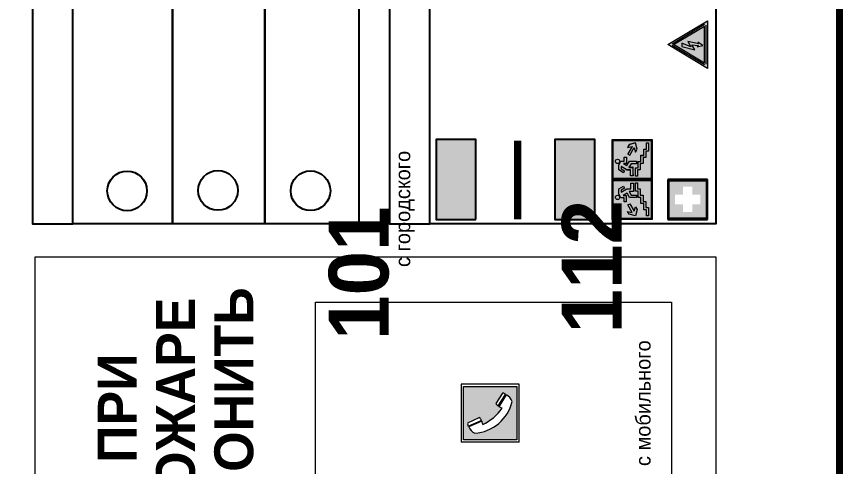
# Model space of a CAD drawing. Header units: millimetres. Extents: x 13114 to 67229, y 22859 to 38520.
# Drawn here: x 27997.3 to 28162.5, y 25253.8 to 25344.1 of the extents above; entities that cross this region are included whole.
import ezdxf

# ---------------------------------------------------------------- set-up
doc = ezdxf.new("R2010")
doc.units = ezdxf.units.MM
doc.layers.add('План_Штампы', color=7, linetype='Continuous')
doc.styles.add('обычный', font='arial.ttf')

# ---------------------------------------------------------------- blocks, each defined once
blk = doc.blocks.new('A$C3E6D3DDE')
at = {"lineweight": 5}
h = blk.add_hatch(color=40, dxfattribs=at)
h.paths.add_polyline_path([(24.1, 1.45), (16.46, -11.35), (31.74, -11.35)])
h.paths.add_polyline_path([(24.09, -0.46), (30.03, -10.41), (18.14, -10.41)], flags=16)
h.paths.add_polyline_path([(24.54, -3.08), (23.41, -6.02), (25.13, -5.01), (24.33, -8.5), (24.82, -8.27), (23.79, -9.86), (23.4, -8.04), (23.8, -8.43), (24.04, -6.29), (22.39, -7.25), (23.44, -3.08)], flags=0)
h = blk.add_hatch(color=256, dxfattribs=at)
h.paths.add_polyline_path([(24.37, 0.03, 0.567511), (23.82, 0.03), (17.59, -10.4, 0.582454), (17.86, -10.88), (30.32, -10.88, 0.582149), (30.6, -10.4)])
h.paths.add_polyline_path([(24.09, -0.46), (18.14, -10.41), (30.03, -10.41)], flags=16)
h.paths.add_polyline_path([(24.54, -3.08), (23.41, -6.02), (25.13, -5.01), (24.33, -8.5), (24.82, -8.27), (23.79, -9.86), (23.4, -8.04), (23.8, -8.43), (24.04, -6.29), (22.39, -7.25), (23.44, -3.08)], flags=0)
h = blk.add_hatch(color=40, dxfattribs=at)
h.paths.add_polyline_path([(24.09, -0.46), (18.14, -10.41), (30.03, -10.41)])
h.paths.add_polyline_path([(24.82, -8.27), (23.79, -9.86), (23.4, -8.04), (23.8, -8.43), (24.04, -6.29), (22.39, -7.25), (23.44, -3.08), (24.54, -3.08), (23.41, -6.02), (25.13, -5.01), (24.33, -8.5)], flags=16)
at = {"color": 40, "lineweight": 5}
for p, q in [((16.46, -11.35), (24.1, 1.45)), ((24.1, 1.45), (31.74, -11.35))]:
    blk.add_line(p, q, dxfattribs=at)
at = {"lineweight": 5}
for p, q in [((17.59, -10.4), (23.82, 0.03)), ((24.37, 0.03), (30.6, -10.4)), ((18.14, -10.41), (24.09, -0.46)), ((24.09, -0.46), (30.03, -10.41)), ((23.44, -3.08), (22.39, -7.25)), ((23.41, -6.02), (24.54, -3.08)), ((25.13, -5.01), (23.41, -6.02)), ((24.54, -3.08), (23.44, -3.08)), ((24.33, -8.5), (25.13, -5.01)), ((22.39, -7.25), (24.04, -6.29)), ((24.04, -6.29), (23.8, -8.43)), ((18.14, -10.41), (30.03, -10.41)), ((23.8, -8.43), (23.4, -8.04)), ((23.4, -8.04), (23.79, -9.86)), ((23.79, -9.86), (24.82, -8.27)), ((24.82, -8.27), (24.33, -8.5)), ((17.86, -10.88), (30.32, -10.88))]:
    blk.add_line(p, q, dxfattribs=at)
at = {"color": 50, "lineweight": 5}
blk.add_line((31.74, -11.35), (16.46, -11.35), dxfattribs=at)
blk = doc.blocks.new('A$C7B4425F7')
at = {"true_color": 0xffffff}
blk.add_hatch(color=7, dxfattribs=at).paths.add_polyline_path([(0, 0), (-16, 0), (-16, -8), (0, -8)])
h = blk.add_hatch(color=126)
h.paths.add_polyline_path([(-0.2, -0.2), (-15.8, -0.2), (-15.8, -7.8), (-0.2, -7.8)])
h.paths.add_polyline_path([(-11.76, -2.03), (-11.76, -3.66), (-11.17, -3.66, -0.568275), (-11.17, -6.18), (-12.58, -6.18), (-12.58, -2.03)], flags=16)
h.paths.add_polyline_path([(-13.33, -4.12, -0.495768), (-13.59, -6.18), (-15.03, -6.18), (-15.03, -2.03), (-13.59, -2.03, -0.487973)], flags=16)
h.paths.add_polyline_path([(-10.25, -2.03), (-9.48, -2.03), (-9.48, -6.18), (-10.25, -6.18)], flags=16)
h.paths.add_polyline_path([(-13.84, -3.69), (-14.24, -3.69), (-14.24, -3.03), (-13.9, -3.03, -0.692621)], flags=0)
h.paths.add_polyline_path([(-9.15, -2.03), (-8.4, -2.03), (-8.04, -3.07), (-7.68, -2.03), (-6.93, -2.03), (-7.64, -4.1), (-6.93, -6.18), (-7.68, -6.18), (-8.04, -5.14), (-8.4, -6.18), (-9.15, -6.18), (-8.44, -4.1)], flags=16)
h.paths.add_polyline_path([(-11.76, -4.46), (-11.42, -4.46, -0.692621), (-11.36, -5.12), (-11.76, -5.12)], flags=0)
h.paths.add_polyline_path([(-13.9, -5.2), (-14.24, -5.2), (-14.24, -4.55), (-13.84, -4.55, -0.708038)], flags=0)
edge = h.paths.add_edge_path(flags=16)
edge.add_ellipse((-5.51, -4.08), major_axis=(0, 2.05), ratio=0.586184, start_angle=0, end_angle=360)
edge = h.paths.add_edge_path(flags=0)
edge.add_ellipse((-5.51, -4.08), major_axis=(0, 1.14), ratio=0.454828, start_angle=0, end_angle=360)
h.paths.add_polyline_path([(-4.13, -4.96, 0.377264), (-3.48, -4.52, 0.0555), (-3.16, -2.03), (-1.66, -2.03), (-1.66, -4.96), (-0.96, -4.96), (-0.96, -7.01), (-1.75, -7.01), (-1.75, -6.18), (-3.3, -6.18), (-3.3, -7.02), (-4.13, -7.02)], flags=16)
h.paths.add_polyline_path([(-2.73, -2.91), (-2.28, -2.91), (-2.28, -4.96), (-3.05, -4.96, 0.079136)], flags=0)
at = {"color": 126}
blk.add_lwpolyline([(-16, -8), (0, -8), (0, 0), (-16, 0)], close=True, dxfattribs=at)
blk = doc.blocks.new('A$C18900ED3')
h = blk.add_hatch(color=126)
h.paths.add_polyline_path([(-0.18, -0.18), (-7.02, -0.18), (-7.02, -7.02), (-0.18, -7.02)])
h.paths.add_polyline_path([(-5.89, -4.46), (-5.89, -2.77), (-4.46, -2.77), (-4.46, -1.31), (-2.77, -1.31), (-2.77, -2.77), (-1.33, -2.77), (-1.33, -4.46), (-2.77, -4.46), (-2.77, -5.89), (-4.46, -5.89), (-4.46, -4.46)], flags=16)
at = {"color": 126}
for p, q in [((-7.2, 0), (-7.2, -7.2)), ((0, 0), (-7.2, 0)), ((0, -7.2), (0, 0)), ((-7.02, -7.02), (-7.02, -0.18)), ((-7.02, -0.18), (-0.18, -0.18)), ((-0.18, -0.18), (-0.18, -7.02)), ((-7.2, -7.2), (0, -7.2)), ((-0.18, -7.02), (-7.02, -7.02))]:
    blk.add_line(p, q, dxfattribs=at)
blk = doc.blocks.new('вниз 3')
at = {"lineweight": 0, "true_color": 0xffffff}
h = blk.add_hatch(color=7, dxfattribs=at)
h.dxf.hatch_style = 1
h.paths.add_polyline_path([(40997.5, -4475.69), (40997.25, -4475.28), (40995.76, -4476.15), (40995.97, -4475.23), (40995.39, -4475.56), (40995.05, -4476.83), (40996.33, -4477.17), (40996.91, -4476.83), (40996, -4476.55)], flags=0)
h.paths.add_polyline_path([(40999.81, -4473.95), (41000.22, -4473.95), (41000.64, -4474.67), (41001.03, -4474.43), (41000.46, -4473.49), (41000.42, -4473.49), (40999.43, -4473.49), (40998.68, -4473.92), (40998.68, -4474.57), (40997.88, -4474.57), (40997.88, -4475), (40999.14, -4475), (40999.14, -4474.43), (40999.14, -4474.38), (40999.59, -4475.15), (40998.72, -4475.67), (40998.72, -4477.06), (40999.24, -4477.06), (40999.24, -4475.96), (40999.95, -4475.56), (40999.95, -4476.43), (41001.61, -4476.43), (41001.61, -4475.88), (41000.47, -4475.88), (41000.47, -4475.12)], flags=0)
h.paths.add_polyline_path([(40999.2, -4473.24, 1), (40998.35, -4473.24, 1)], flags=0)
h.paths.add_polyline_path([(41000.46, -4477.26), (41001.69, -4477.26), (41001.69, -4476.84), (41000.03, -4476.84), (41000.03, -4477.39), (40998.78, -4477.39), (40998.78, -4477.95), (40997.53, -4477.95), (40997.53, -4478.5), (40996.29, -4478.5), (40996.29, -4479.06), (40995.05, -4479.06), (40995.05, -4479.48), (40995.29, -4479.48), (40996.72, -4479.48), (40996.72, -4478.92), (40997.97, -4478.92), (40997.97, -4478.36), (40999.2, -4478.36), (40999.2, -4477.81), (41000.46, -4477.81)], flags=0)
h.paths.add_polyline_path([(41002.37, -4472.17), (40994.37, -4472.17), (40994.37, -4480.17), (41002.37, -4480.17)])
h.paths.add_polyline_path([(41002.16, -4479.96), (40994.57, -4479.96), (40994.57, -4472.37), (41002.16, -4472.37)], flags=16)
h.paths.add_polyline_path([(41001.61, -4475.88), (41001.61, -4476.43), (40999.95, -4476.43), (40999.95, -4475.56), (40999.24, -4475.96), (40999.24, -4477.06), (40998.72, -4477.06), (40998.72, -4475.67), (40999.59, -4475.15), (40999.14, -4474.38), (40999.14, -4474.43), (40999.14, -4475), (40997.88, -4475), (40997.88, -4474.57), (40998.68, -4474.57), (40998.68, -4473.92), (40999.43, -4473.49), (41000.42, -4473.49), (41000.46, -4473.49), (41001.03, -4474.43), (41000.64, -4474.67), (41000.22, -4473.95), (40999.81, -4473.95), (41000.47, -4475.12), (41000.47, -4475.88)], flags=0)
h.paths.add_polyline_path([(41001.69, -4476.84), (41001.69, -4477.26), (41000.46, -4477.26), (41000.46, -4477.81), (40999.2, -4477.81), (40999.2, -4478.36), (40997.97, -4478.36), (40997.97, -4478.92), (40996.72, -4478.92), (40996.72, -4479.48), (40995.05, -4479.48), (40995.05, -4479.06), (40996.29, -4479.06), (40996.29, -4478.5), (40997.53, -4478.5), (40997.53, -4477.95), (40998.78, -4477.95), (40998.78, -4477.39), (41000.03, -4477.39), (41000.03, -4476.84)], flags=0)
h.paths.add_polyline_path([(40998.35, -4473.24, -1), (40999.2, -4473.24, -1)], flags=0)
h.paths.add_polyline_path([(40997.5, -4475.69), (40996, -4476.55), (40996.91, -4476.83), (40996.33, -4477.17), (40995.05, -4476.83), (40995.39, -4475.56), (40995.97, -4475.23), (40995.76, -4476.15), (40997.25, -4475.28)], flags=0)
at = {"lineweight": 0}
h = blk.add_hatch(color=126, dxfattribs=at)
h.dxf.hatch_style = 1
h.paths.add_polyline_path([(41002.16, -4472.37), (40994.57, -4472.37), (40994.57, -4479.96), (41002.16, -4479.96)])
h.paths.add_polyline_path([(40995.97, -4475.23), (40995.76, -4476.15), (40997.25, -4475.28), (40997.5, -4475.69), (40996, -4476.55), (40996.91, -4476.83), (40996.33, -4477.17), (40995.05, -4476.83), (40995.39, -4475.56)], flags=16)
h.paths.add_polyline_path([(40997.88, -4474.57), (40998.68, -4474.57), (40998.68, -4473.92), (40999.43, -4473.49), (41000.42, -4473.49), (41000.46, -4473.49), (41001.03, -4474.43), (41000.64, -4474.67), (41000.22, -4473.95), (40999.81, -4473.95), (41000.47, -4475.12), (41000.47, -4475.88), (41001.61, -4475.88), (41001.61, -4476.43), (40999.95, -4476.43), (40999.95, -4475.56), (40999.24, -4475.96), (40999.24, -4477.06), (40998.72, -4477.06), (40998.72, -4475.67), (40999.59, -4475.15), (40999.14, -4474.38), (40999.14, -4474.43), (40999.14, -4475), (40997.88, -4475)], flags=16)
h.paths.add_polyline_path([(40998.35, -4473.24, -1), (40999.2, -4473.24, -1)], flags=16)
h.paths.add_polyline_path([(40997.53, -4477.95), (40998.78, -4477.95), (40998.78, -4477.39), (41000.03, -4477.39), (41000.03, -4476.84), (41001.69, -4476.84), (41001.69, -4477.26), (41000.46, -4477.26), (41000.46, -4477.81), (40999.2, -4477.81), (40999.2, -4478.36), (40997.97, -4478.36), (40997.97, -4478.92), (40996.72, -4478.92), (40996.72, -4479.48), (40995.05, -4479.48), (40995.05, -4479.06), (40996.29, -4479.06), (40996.29, -4478.5), (40997.53, -4478.5)], flags=16)
at = {"lineweight": 0, "true_color": 0xffffff}
h = blk.add_hatch(color=7, dxfattribs=at)
h.dxf.hatch_style = 1
h.paths.add_polyline_path([(40999.2, -4473.24, 1), (40998.35, -4473.24, 1)])
h.paths.add_polyline_path([(40999.81, -4473.95), (41000.22, -4473.95), (41000.64, -4474.67), (41001.03, -4474.43), (41000.46, -4473.49), (41000.42, -4473.49), (40999.43, -4473.49), (40998.68, -4473.92), (40998.68, -4474.57), (40997.88, -4474.57), (40997.88, -4475), (40999.14, -4475), (40999.14, -4474.43), (40999.14, -4474.38), (40999.59, -4475.15), (40998.72, -4475.67), (40998.72, -4477.06), (40999.24, -4477.06), (40999.24, -4475.96), (40999.95, -4475.56), (40999.95, -4476.43), (41001.61, -4476.43), (41001.61, -4475.88), (41000.47, -4475.88), (41000.47, -4475.12)])
h.paths.add_polyline_path([(40999.2, -4477.81), (41000.46, -4477.81), (41000.46, -4477.26), (41001.69, -4477.26), (41001.69, -4476.84), (41000.03, -4476.84), (41000.03, -4477.39), (40998.78, -4477.39), (40998.78, -4477.95), (40997.53, -4477.95), (40997.53, -4478.5), (40996.29, -4478.5), (40996.29, -4479.06), (40995.05, -4479.06), (40995.05, -4479.48), (40995.29, -4479.48), (40996.72, -4479.48), (40996.72, -4478.92), (40997.97, -4478.92), (40997.97, -4478.36), (40999.2, -4478.36)])
h.paths.add_polyline_path([(40997.5, -4475.69), (40997.25, -4475.28), (40995.76, -4476.15), (40995.97, -4475.23), (40995.39, -4475.56), (40995.05, -4476.83), (40996.33, -4477.17), (40996.91, -4476.83), (40996, -4476.55)])
at = {"color": 126, "lineweight": 0}
for points in [[(40994.37, -4472.17), (41002.37, -4472.17), (41002.37, -4480.17), (40994.37, -4480.17)], [(40994.57, -4472.37), (41002.16, -4472.37), (41002.16, -4479.96), (40994.57, -4479.96)]]:
    blk.add_lwpolyline(points, close=True, dxfattribs=at)
for points in [[(40999.14, -4474.43), (40999.14, -4475), (40997.88, -4475), (40997.88, -4474.57), (40998.68, -4474.57), (40998.68, -4473.92), (40999.43, -4473.49), (41000.42, -4473.49), (41000.46, -4473.49), (41001.03, -4474.43), (41000.64, -4474.67), (41000.22, -4473.95), (40999.81, -4473.95), (41000.47, -4475.12), (41000.47, -4475.88), (41001.61, -4475.88), (41001.61, -4476.43), (40999.95, -4476.43), (40999.95, -4475.56), (40999.24, -4475.96), (40999.24, -4477.06), (40998.72, -4477.06), (40998.72, -4475.67), (40999.59, -4475.15), (40999.14, -4474.38), (40999.14, -4474.43)], [(40995.05, -4476.83), (40995.39, -4475.56), (40995.97, -4475.23), (40995.76, -4476.15), (40997.25, -4475.28), (40997.5, -4475.69), (40996, -4476.55), (40996.91, -4476.83), (40996.33, -4477.17), (40995.05, -4476.83)], [(40995.29, -4479.48), (40995.05, -4479.48), (40995.05, -4479.06), (40996.29, -4479.06), (40996.29, -4478.5), (40997.53, -4478.5), (40997.53, -4477.95), (40998.78, -4477.95), (40998.78, -4477.39), (41000.03, -4477.39), (41000.03, -4476.84), (41001.69, -4476.84), (41001.69, -4477.26), (41000.46, -4477.26), (41000.46, -4477.81), (40999.2, -4477.81), (40999.2, -4478.36), (40997.97, -4478.36), (40997.97, -4478.92), (40996.72, -4478.92), (40996.72, -4479.48), (40995.05, -4479.48)]]:
    blk.add_lwpolyline(points, dxfattribs=at)
blk.add_circle((40998.77, -4473.24), 0.426, dxfattribs=at)
blk = doc.blocks.new('вниз')
at = {"lineweight": 0, "true_color": 0xffffff}
h = blk.add_hatch(color=7, dxfattribs=at)
h.dxf.hatch_style = 1
h.paths.add_polyline_path([(40994.51, -4472.22), (40986.51, -4472.22), (40986.51, -4480.22), (40994.51, -4480.22)])
h.paths.add_polyline_path([(40994.31, -4472.42), (40994.31, -4480.01), (40986.71, -4480.01), (40986.71, -4472.42)], flags=16)
h.paths.add_polyline_path([(40988.43, -4473.53), (40989.43, -4473.53), (40990.19, -4473.96), (40990.19, -4474.6), (40991, -4474.6), (40991, -4475.06), (40989.73, -4475.06), (40989.73, -4474.46), (40989.3, -4475.18), (40990.17, -4475.7), (40990.17, -4477.11), (40989.63, -4477.11), (40989.63, -4476.01), (40988.94, -4475.59), (40988.94, -4476.46), (40988.94, -4476.46), (40987.47, -4476.46), (40987.26, -4476.46), (40987.26, -4475.92), (40988.4, -4475.92), (40988.4, -4475.2), (40989.1, -4473.99), (40988.66, -4473.99), (40988.24, -4474.7), (40987.86, -4474.47), (40988.41, -4473.56)], flags=0)
h.paths.add_polyline_path([(40990.55, -4473.29, -1), (40989.69, -4473.29, -1)], flags=0)
h.paths.add_polyline_path([(40988.85, -4476.89), (40988.85, -4477.43), (40990.1, -4477.43), (40990.1, -4477.99), (40991.34, -4477.99), (40991.34, -4478.54), (40992.59, -4478.54), (40992.59, -4479.09), (40993.83, -4479.09), (40993.83, -4479.52), (40992.17, -4479.52), (40992.17, -4478.97), (40990.91, -4478.97), (40990.91, -4478.41), (40989.68, -4478.41), (40989.68, -4477.86), (40988.43, -4477.86), (40988.43, -4477.31), (40987.6, -4477.31), (40987.18, -4477.31), (40987.18, -4476.89)], flags=0)
h.paths.add_polyline_path([(40991.61, -4475.33), (40993.12, -4476.2), (40992.9, -4475.27), (40993.48, -4475.6), (40993.83, -4476.88), (40992.56, -4477.22), (40991.97, -4476.88), (40992.9, -4476.61), (40991.38, -4475.74), (40991.58, -4475.39)], flags=0)
h.paths.add_polyline_path([(40990.19, -4473.96), (40989.43, -4473.53), (40988.43, -4473.53), (40988.41, -4473.56), (40987.86, -4474.47), (40988.24, -4474.7), (40988.66, -4473.99), (40989.1, -4473.99), (40988.4, -4475.2), (40988.4, -4475.92), (40987.26, -4475.92), (40987.26, -4476.46), (40987.47, -4476.46), (40988.94, -4476.46), (40988.94, -4476.27), (40988.94, -4475.59), (40989.63, -4476.01), (40989.63, -4477.11), (40990.17, -4477.11), (40990.17, -4475.7), (40989.3, -4475.18), (40989.73, -4474.46), (40989.73, -4475.06), (40991, -4475.06), (40991, -4474.6), (40990.19, -4474.6)], flags=0)
h.paths.add_polyline_path([(40990.55, -4473.29, 1), (40989.69, -4473.29, 1)], flags=0)
h.paths.add_polyline_path([(40991.61, -4475.33), (40991.58, -4475.39), (40991.38, -4475.74), (40992.9, -4476.61), (40991.97, -4476.88), (40992.56, -4477.22), (40993.83, -4476.88), (40993.48, -4475.6), (40992.9, -4475.27), (40993.12, -4476.2)], flags=0)
h.paths.add_polyline_path([(40990.1, -4477.43), (40988.85, -4477.43), (40988.85, -4476.89), (40987.18, -4476.89), (40987.18, -4477.31), (40987.6, -4477.31), (40988.43, -4477.31), (40988.43, -4477.86), (40989.68, -4477.86), (40989.68, -4478.41), (40990.91, -4478.41), (40990.91, -4478.97), (40992.17, -4478.97), (40992.17, -4479.52), (40993.83, -4479.52), (40993.83, -4479.09), (40992.59, -4479.09), (40992.59, -4478.54), (40991.34, -4478.54), (40991.34, -4477.99), (40990.1, -4477.99)], flags=0)
at = {"lineweight": 0}
h = blk.add_hatch(color=126, dxfattribs=at)
h.dxf.hatch_style = 1
h.paths.add_polyline_path([(40994.31, -4472.42), (40986.71, -4472.42), (40986.71, -4480.01), (40994.31, -4480.01)])
h.paths.add_polyline_path([(40988.43, -4473.53), (40989.43, -4473.53), (40990.19, -4473.96), (40990.19, -4474.6), (40991, -4474.6), (40991, -4475.06), (40989.73, -4475.06), (40989.73, -4474.46), (40989.3, -4475.18), (40990.17, -4475.7), (40990.17, -4477.11), (40989.63, -4477.11), (40989.63, -4476.01), (40988.94, -4475.59), (40988.94, -4476.46), (40988.94, -4476.46), (40987.47, -4476.46), (40987.26, -4476.46), (40987.26, -4475.92), (40988.4, -4475.92), (40988.4, -4475.2), (40989.1, -4473.99), (40988.66, -4473.99), (40988.24, -4474.7), (40987.86, -4474.47), (40988.41, -4473.56)], flags=16)
h.paths.add_polyline_path([(40990.55, -4473.29, -1), (40989.69, -4473.29, -1)], flags=16)
h.paths.add_polyline_path([(40988.85, -4476.89), (40988.85, -4477.43), (40990.1, -4477.43), (40990.1, -4477.99), (40991.34, -4477.99), (40991.34, -4478.54), (40992.59, -4478.54), (40992.59, -4479.09), (40993.83, -4479.09), (40993.83, -4479.52), (40992.17, -4479.52), (40992.17, -4478.97), (40990.91, -4478.97), (40990.91, -4478.41), (40989.68, -4478.41), (40989.68, -4477.86), (40988.43, -4477.86), (40988.43, -4477.31), (40987.6, -4477.31), (40987.18, -4477.31), (40987.18, -4476.89)], flags=16)
h.paths.add_polyline_path([(40991.61, -4475.33), (40993.12, -4476.2), (40992.9, -4475.27), (40993.48, -4475.6), (40993.83, -4476.88), (40992.56, -4477.22), (40991.97, -4476.88), (40992.9, -4476.61), (40991.38, -4475.74), (40991.58, -4475.39)], flags=16)
at = {"lineweight": 0, "true_color": 0xffffff}
h = blk.add_hatch(color=7, dxfattribs=at)
h.dxf.hatch_style = 1
h.paths.add_polyline_path([(40989.73, -4474.46), (40989.73, -4475.06), (40991, -4475.06), (40991, -4474.6), (40990.19, -4474.6), (40990.19, -4473.96), (40989.43, -4473.53), (40988.43, -4473.53), (40988.41, -4473.56), (40987.86, -4474.47), (40988.24, -4474.7), (40988.66, -4473.99), (40989.1, -4473.99), (40988.4, -4475.2), (40988.4, -4475.92), (40987.26, -4475.92), (40987.26, -4476.46), (40987.47, -4476.46), (40988.94, -4476.46), (40988.94, -4475.59), (40989.63, -4476.01), (40989.63, -4477.11), (40990.17, -4477.11), (40990.17, -4475.7), (40989.3, -4475.18)])
h.paths.add_polyline_path([(40989.69, -4473.29, 1), (40990.55, -4473.29, 1)])
h.paths.add_polyline_path([(40991.61, -4475.33), (40991.58, -4475.39), (40991.38, -4475.74), (40992.9, -4476.61), (40991.97, -4476.88), (40992.56, -4477.22), (40993.83, -4476.88), (40993.48, -4475.6), (40992.9, -4475.27), (40993.12, -4476.2)])
h.paths.add_polyline_path([(40990.1, -4477.43), (40988.85, -4477.43), (40988.85, -4476.89), (40987.18, -4476.89), (40987.18, -4477.31), (40987.6, -4477.31), (40988.43, -4477.31), (40988.43, -4477.86), (40989.68, -4477.86), (40989.68, -4478.41), (40990.91, -4478.41), (40990.91, -4478.97), (40992.17, -4478.97), (40992.17, -4479.52), (40993.83, -4479.52), (40993.83, -4479.09), (40992.59, -4479.09), (40992.59, -4478.54), (40991.34, -4478.54), (40991.34, -4477.99), (40990.1, -4477.99)])
at = {"color": 126, "lineweight": 0}
for points in [[(40986.51, -4472.22), (40994.51, -4472.22), (40994.51, -4480.22), (40986.51, -4480.22)], [(40986.71, -4472.42), (40994.31, -4472.42), (40994.31, -4480.01), (40986.71, -4480.01)]]:
    blk.add_lwpolyline(points, close=True, dxfattribs=at)
for points in [[(40987.47, -4476.46), (40987.26, -4476.46), (40987.26, -4475.92), (40988.4, -4475.92), (40988.4, -4475.2), (40989.1, -4473.99), (40988.66, -4473.99), (40988.24, -4474.7), (40987.86, -4474.47), (40988.41, -4473.56), (40988.43, -4473.53), (40989.43, -4473.53), (40990.19, -4473.96), (40990.19, -4474.6), (40991, -4474.6), (40991, -4475.06), (40989.73, -4475.06), (40989.73, -4474.46), (40989.3, -4475.18), (40990.17, -4475.7), (40990.17, -4477.11), (40989.63, -4477.11), (40989.63, -4476.01), (40988.94, -4475.59), (40988.94, -4476.46)], [(40987.47, -4476.46), (40988.94, -4476.46), (40988.94, -4476.27)], [(40991.58, -4475.39), (40991.38, -4475.74), (40992.9, -4476.61), (40991.97, -4476.88), (40992.56, -4477.22), (40993.83, -4476.88), (40993.48, -4475.6), (40992.9, -4475.27), (40993.12, -4476.2), (40991.61, -4475.33), (40991.58, -4475.39)], [(40987.6, -4477.31), (40987.18, -4477.31), (40987.18, -4476.89), (40988.85, -4476.89), (40988.85, -4477.43), (40990.1, -4477.43), (40990.1, -4477.99), (40991.34, -4477.99), (40991.34, -4478.54), (40992.59, -4478.54), (40992.59, -4479.09), (40993.83, -4479.09), (40993.83, -4479.52), (40992.17, -4479.52), (40992.17, -4478.97), (40990.91, -4478.97), (40990.91, -4478.41), (40989.68, -4478.41), (40989.68, -4477.86), (40988.43, -4477.86), (40988.43, -4477.31), (40987.6, -4477.31)]]:
    blk.add_lwpolyline(points, dxfattribs=at)
blk.add_circle((40990.12, -4473.29), 0.432, dxfattribs=at)
blk = doc.blocks.new('A$C32E8229D')
at = {"true_color": 0xffffff}
blk.add_hatch(color=7, dxfattribs=at).paths.add_polyline_path([(0, 0), (0, -8), (16, -8), (16, 0)])
h = blk.add_hatch(color=126)
h.paths.add_polyline_path([(0.2, -0.2), (15.8, -0.2), (15.8, -7.8), (0.2, -7.8)])
h.paths.add_polyline_path([(13.49, -2.05), (12.08, -2.05), (11.37, -2.63, 0.162397), (11.29, -2.84), (11.29, -3.63), (10.35, -3.63), (10.35, -4.05), (11.68, -4.05), (11.68, -3.48), (12.26, -4.28), (11.29, -5.1), (11.29, -6.78), (11.85, -6.78), (11.85, -5.44), (12.8, -4.64), (12.8, -5.94), (14.46, -5.94), (14.46, -5.39), (13.45, -5.39), (13.45, -3.97), (12.46, -2.59), (13.15, -2.59), (13.69, -3.34), (14.18, -3)], flags=16)
h.paths.add_polyline_path([(10.74, -1.82, 1), (11.8, -1.82, 1)], flags=16)
h.paths.add_polyline_path([(9.39, -3.59), (5.99, -3.59), (6.56, -3.03), (5.91, -3.03), (5.1, -3.83), (5.91, -4.64), (6.56, -4.64), (5.99, -4.09), (9.39, -4.09)], flags=16)
h.paths.add_polyline_path([(4.29, -1.08), (1.72, -1.08), (1.72, -6.6), (4.29, -6.6)], flags=16)
at = {"color": 126}
blk.add_lwpolyline([(16, -8), (0, -8), (0, 0), (16, 0)], close=True, dxfattribs=at)
blk = doc.blocks.new('A$C456E1F9C')
at = {"lineweight": 5}
h = blk.add_hatch(color=242, dxfattribs=at)
h.paths.add_polyline_path([(0.51, -1.47), (0.51, -13.26), (12.29, -13.26), (12.29, -1.47)])
h.paths.add_polyline_path([(5.42, -4.95, -0.254479), (4.78, -5.4), (3.52, -2.53, -0.209735), (4.23, -2.4)], flags=16)
h.paths.add_polyline_path([(8.53, -8.6), (10.87, -10.17), (10.54, -10.76), (8.03, -9.13, -0.192251)], flags=16)
h.paths.add_polyline_path([(4.61, -5.49, 0.005518), (3.87, -5.72, 0.128647), (7.49, -10.01, 0.00809), (7.83, -9.33), (10.47, -10.97, -0.16736), (8.99, -12.25, -0.327862), (1.95, -3.95, -0.166952), (3.36, -2.62)], flags=16)
at = {"color": 242, "lineweight": 5}
for p, q in [((0, -13.77), (0, -0.97)), ((12.8, -0.97), (0, -0.97)), ((12.8, -13.77), (12.8, -0.97)), ((4.61, -5.49), (3.36, -2.62)), ((3.52, -2.53), (4.78, -5.4)), ((4.23, -2.4), (5.42, -4.95)), ((10.81, -10.12), (8.53, -8.6)), ((7.83, -9.33), (10.47, -10.97)), ((8.03, -9.13), (10.54, -10.76)), ((10.54, -10.76), (10.8, -10.3)), ((10.8, -10.3), (10.81, -10.12)), ((0, -13.77), (12.8, -13.77))]:
    blk.add_line(p, q, dxfattribs=at)
blk.add_lwpolyline([(0.51, -1.47), (12.29, -1.47), (12.29, -13.26), (0.51, -13.26)], close=True, dxfattribs=at)
for centre, radius, start, end in [((4.59, -5.34), 2.99, 114.2845, 152.1974), ((4.02, -3.27), 0.891, 76.3284, 123.7092), ((11.12, -3.31), 9.19, 183.9915, 256.6009), ((4.68, -4.59), 0.824, 276.9621, 334.0723), ((14.98, -39.1), 35.17, 107.1487, 108.4135), ((13.86, -0.94), 11.08, 205.5536, 234.8762), ((8.94, -9.5), 0.989, 114.4092, 157.9388), ((-13.31, 0.8), 23.44, 332.5487, 334.4027), ((7.87, -9.46), 3, 291.9291, 329.9329)]:
    blk.add_arc(centre, radius, start, end, dxfattribs=at)

msp = doc.modelspace()

# ---------------------------------------------------------------- linework, layer by layer
at = {"color": 6, "lineweight": 100}
for points in [[(27562.5, 25066.11), (28162.5, 25066.11), (28162.5, 25461.11), (27562.5, 25461.11)], [(28162.5, 25066.11), (28762.5, 25066.11), (28762.5, 25461.11), (28162.5, 25461.11)]]:
    msp.add_lwpolyline(points, close=True, dxfattribs=at)
for points in [[(28008.61, 25302.5), (28008.61, 25446.27), (28000.55, 25446.27), (28000.55, 25302.5)], [(28008.61, 25302.5), (28008.61, 25446.27), (28066, 25446.27), (28066, 25302.5)], [(28080.25, 25302.5), (28080.25, 25446.27), (28072.2, 25446.27), (28072.2, 25302.5)], [(28080.25, 25302.5), (28080.25, 25446.27), (28137.65, 25446.27), (28137.65, 25302.5)]]:
    msp.add_lwpolyline(points, close=True)
for points in [[(28028.6, 25360.92), (28028.6, 25302.5), (28028.6, 25446.27)], [(28047.17, 25360.92), (28047.17, 25302.5), (28047.17, 25446.27)]]:
    msp.add_lwpolyline(points)
at = {"color": 126, "lineweight": 80, "true_color": 0x008754, "const_width": 1.5}
msp.add_lwpolyline([(28097.89, 25319.22), (28097.89, 25303.42)], dxfattribs=at)
at = {"lineweight": 0}
for points in [[(28001.09, 25235.99), (28001.09, 25295.93), (28137.65, 25295.93), (28137.65, 25235.99)], [(28057.3, 25244.74), (28057.3, 25286.84), (28128.79, 25286.84), (28128.79, 25244.74)]]:
    msp.add_lwpolyline(points, close=True, dxfattribs=at)
for centre in [(28019.52, 25309.12), (28037.75, 25309.22), (28056.33, 25309.16)]:
    msp.add_circle(centre, 3.98)

# ---------------------------------------------------------------- block references
at = {"rotation": 90}
for name, p, xscale, yscale, zscale in [('A$C3E6D3DDE', (28128.92, 25323.41), 0.625, 0.625, 0.625), ('A$C18900ED3', (28128.01, 25311.42), 1.111111111007631, 1.111111111007631, 1.111111111007631), ('A$C456E1F9C', (28085.7, 25258.75), 0.9066736865861458, 0.9066736865861458, 0.9066736865861458)]:
    msp.add_blockref(name, p, dxfattribs=dict(at, xscale=xscale, yscale=yscale, zscale=zscale))
at = {"color": 126, "true_color": 0x008754, "rotation": 90}
for name, p in [('вниз', (23644.65, -15675.08)), ('вниз', (23644.65, -15675.09)), ('вниз 3', (23644.7, -15690.95))]:
    msp.add_blockref(name, p, dxfattribs=at)
at = {"layer": 'План_Штампы', "rotation": 90}
msp.add_blockref('A$C7B4425F7', (28081.52, 25319.42), dxfattribs=at)
at = {"layer": 'План_Штампы', "color": 126, "true_color": 0x008754, "xscale": -1, "rotation": 90}
msp.add_blockref('A$C32E8229D', (28105.36, 25319.42), dxfattribs=at)

# ---------------------------------------------------------------- texts
at = {"lineweight": 0, "attachment_point": 5, "rotation": 90, "style": 'обычный'}
for s, insert, char_height, width in [('{\\fProxima Nova Rg|b0|i0|c204|p2;с городского\\fArial Narrow|b0|i0|c204|p34; }', (28075.29, 25305.51), 3, 106.5423), ('{\\fProxima Nova Rg|b1|i0|c204|p2;112}', (28112.76, 25293.92), 12, 80.7779), ('{\\fProxima Nova Rg|b1|i0|c204|p2;101}', (28066.07, 25292.63), 12, 80.7779), ('{\\fProxima Nova Rg|b0|i0|c204|p2;\\W1;с мобильного}', (28123.09, 25266.55), 3, 106.5423)]:
    msp.add_mtext(s, dxfattribs=dict(at, insert=insert, char_height=char_height, width=width))
at = {"lineweight": 0, "insert": (28013.63, 25246.23), "char_height": 7.8, "width": 39.4886, "attachment_point": 1, "rotation": 90, "line_spacing_factor": 0.9, "style": 'обычный'}
msp.add_mtext('\\pi8.3308;{\\fProxima Nova Rg|b1|i0|c204|p2;ПРИ \\P\\pi-4.9713;ПОЖАРЕ \\P\\pi-7.5148;ЗВОНИТЬ}', dxfattribs=at)

doc.saveas('drawing.dxf')
